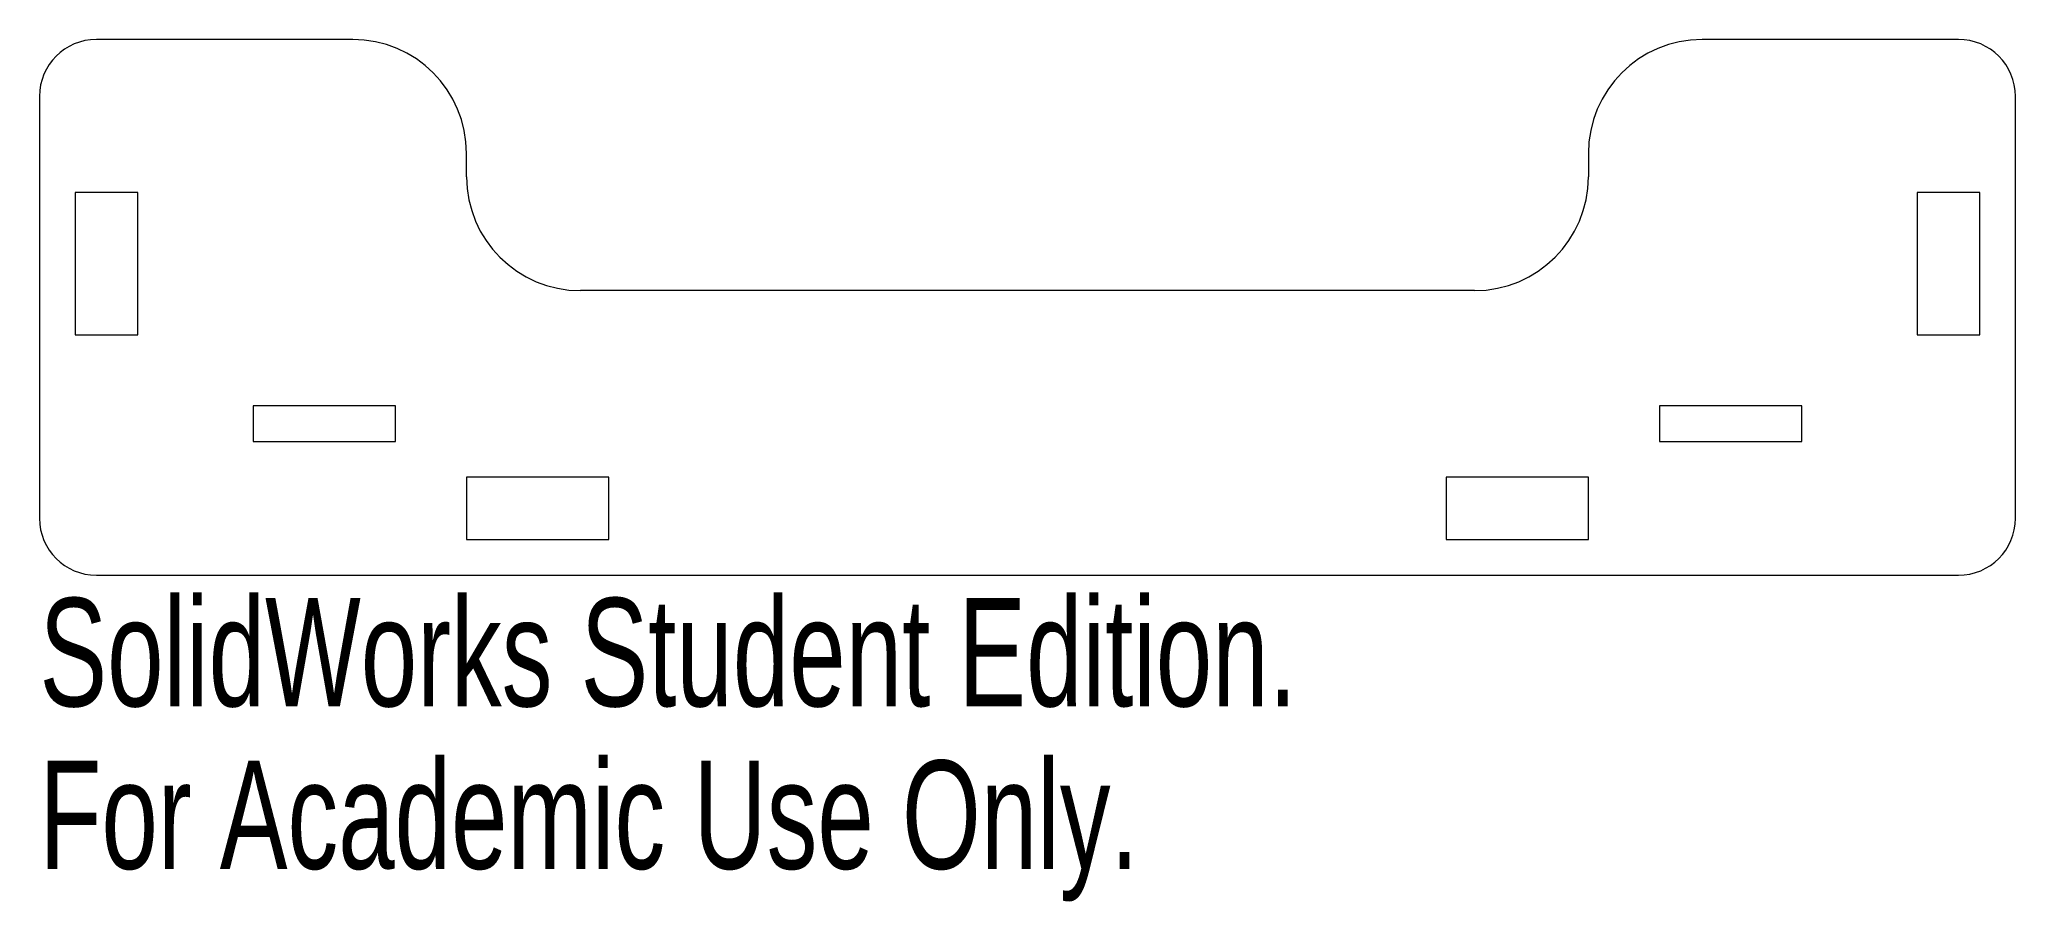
# Model space of a CAD drawing. Header units: inches. Extents: x -2.74 to 0.73, y -0.75 to 0.77.
import ezdxf

# ---------------------------------------------------------------- set-up
doc = ezdxf.new("R2010")
doc.units = ezdxf.units.IN
doc.header["$MEASUREMENT"] = 0
doc.styles.add('SLDTEXTSTYLE0', font='TXT', dxfattribs={"width": 0.7})

msp = doc.modelspace()

# ---------------------------------------------------------------- linework, layer by layer
at = {"color": 7, "linetype": 'Continuous', "lineweight": 15}
for p, q in [((-2.1853, 0.7687), (-2.6353, 0.7687)), ((0.6347, 0.7687), (0.1847, 0.7687)), ((-2.7353, 0.6687), (-2.7353, -0.0725)), ((0.7347, -0.0725), (0.7347, 0.6687)), ((-1.9853, 0.5275), (-1.9853, 0.5687)), ((-0.0153, 0.5687), (-0.0153, 0.5275)), ((-2.6728, 0.5), (-2.6728, 0.25)), ((-2.5628, 0.5), (-2.6728, 0.5)), ((-2.5628, 0.25), (-2.5628, 0.5)), ((0.6722, 0.5), (0.5622, 0.5)), ((0.5622, 0.5), (0.5622, 0.25)), ((0.6722, 0.25), (0.6722, 0.5)), ((-0.2153, 0.3275), (-1.7853, 0.3275)), ((-2.6728, 0.25), (-2.5628, 0.25)), ((0.5622, 0.25), (0.6722, 0.25)), ((-2.3603, 0.125), (-2.3603, 0.0625)), ((-2.1103, 0.125), (-2.3603, 0.125)), ((-2.1103, 0.0625), (-2.1103, 0.125)), ((0.1097, 0.125), (0.1097, 0.0625)), ((0.3597, 0.125), (0.1097, 0.125)), ((0.3597, 0.0625), (0.3597, 0.125)), ((-2.3603, 0.0625), (-2.1103, 0.0625)), ((0.1097, 0.0625), (0.3597, 0.0625)), ((-1.9853, 0), (-1.9853, -0.11)), ((-1.7353, 0), (-1.9853, 0)), ((-1.7353, -0.11), (-1.7353, 0)), ((-0.2653, 0), (-0.2653, -0.11)), ((-0.0153, 0), (-0.2653, 0)), ((-0.0153, -0.11), (-0.0153, 0)), ((-1.9853, -0.11), (-1.7353, -0.11)), ((-0.2653, -0.11), (-0.0153, -0.11)), ((-2.6353, -0.1725), (0.6347, -0.1725))]:
    msp.add_line(p, q, dxfattribs=at)
for centre, radius, start, end in [((-2.6353, 0.6687), 0.1, 90, 180), ((-2.1853, 0.5687), 0.2, 0, 90), ((0.1847, 0.5687), 0.2, 90, 180), ((0.6347, 0.6687), 0.1, 0, 90), ((-1.7853, 0.5275), 0.2, 180, 270), ((-0.2153, 0.5275), 0.2, 270, 0), ((-2.6353, -0.0725), 0.1, 180, 270), ((0.6347, -0.0725), 0.1, 270, 0)]:
    msp.add_arc(centre, radius, start, end, dxfattribs=at)

# ---------------------------------------------------------------- texts
at = {"color": 7, "linetype": 'Continuous', "char_height": 0.1903, "attachment_point": 1, "style": 'SLDTEXTSTYLE0'}
for s, insert in [('SolidWorks Student Edition.', (-2.7353, -0.2126)), ('For Academic Use Only.', (-2.7353, -0.4981))]:
    msp.add_mtext(s, dxfattribs=dict(at, insert=insert))

doc.saveas('drawing.dxf')
